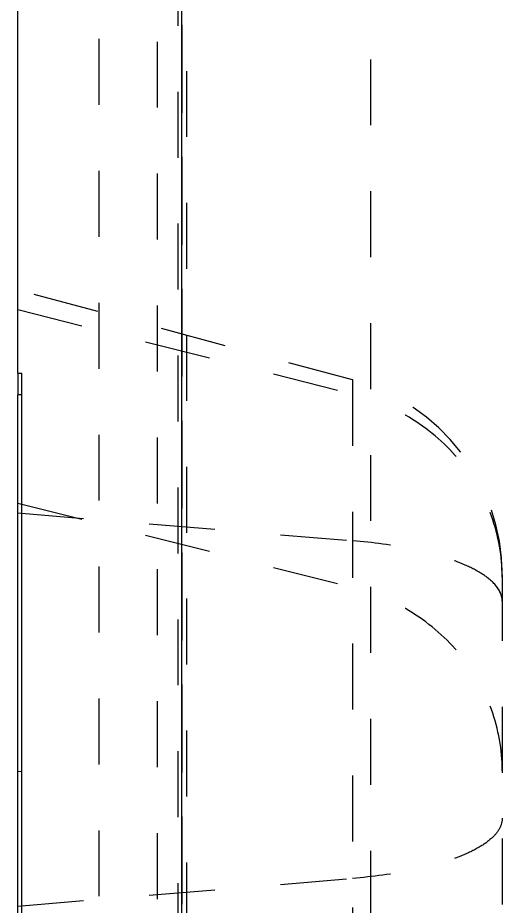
# Model space of a CAD drawing. Header units: millimetres. Extents: x 3400 to 4389, y -3437 to -1630.
# Drawn here: x 4182.7 to 4194.7, y -1960.47 to -1938.46 of the extents above; entities that cross this region are included whole.
import ezdxf

# ---------------------------------------------------------------- set-up
doc = ezdxf.new("R2010")
doc.units = ezdxf.units.MM
doc.header["$LTSCALE"] = 16.335
doc.linetypes.add('HIDDEN', pattern=[0.2, 0.1, -0.1])
doc.layers.get('0').update_dxf_attribs({"linetype": 'CONTINUOUS'})
doc.layers.add('DEFAULT_2', color=8, linetype='HIDDEN')

msp = doc.modelspace()

# ---------------------------------------------------------------- linework, layer by layer
at = {"color": 7, "linetype": 'Continuous'}
for p, q in [((4182.698, -1947.267), (4182.698, -1745.761)), ((4182.698, -1947.267), (4182.798, -1947.267)), ((4182.798, -1963.267), (4182.798, -1947.267)), ((4182.698, -2005.095), (4182.698, -1947.8))]:
    msp.add_line(p, q, dxfattribs=at)
at = {"layer": 'DEFAULT_2', "color": 8, "linetype": 'HIDDEN'}
for p, q in [((4186.154, -1821.443), (4186.154, -2230.079)), ((4186.88, -1822.169), (4186.88, -2229.352)), ((4186.667, -1822.682), (4186.667, -2228.84)), ((4184.709, -1824.642), (4184.698, -2236.576)), ((4186.761, -1856.965), (4186.761, -2042.334)), ((4186.761, -2043.333), (4186.761, -1859.109)), ((4191.445, -2189.417), (4191.445, -1863.401)), ((4186.76, -1998.977), (4186.76, -1869.838)), ((4186.761, -1967.728), (4186.761, -1910.213)), ((4186.76, -1979.134), (4186.76, -1923.081)), ((4186.76, -1932.649), (4186.76, -1963.193)), ((4190.992, -1947.43), (4182.698, -1945.207)), ((4182.698, -1945.69), (4190.992, -1947.778)), ((4182.698, -1947.267), (4182.698, -1947.8)), ((4190.992, -1947.43), (4190.992, -1985.667)), ((4182.798, -1947.8), (4182.698, -1947.8)), ((4182.698, -1950.481), (4190.992, -1952.569)), ((4182.698, -1950.725), (4190.992, -1951.414)), ((4194.698, -1952.26), (4194.698, -1980.835)), ((4182.798, -1957.14), (4182.698, -1957.13)), ((4182.698, -1960.464), (4190.992, -1959.779))]:
    msp.add_line(p, q, dxfattribs=at)
msp.add_arc((4189.698, -1952.259), 5, 0, 75, dxfattribs=at)
for points, knots in [([(4194.698, -1952.316), (4194.698, -1951.805), (4194.515, -1950.768), (4193.726, -1949.392), (4192.514, -1948.332), (4191.514, -1947.909), (4190.992, -1947.778)], [0, 0, 0, 0, 0.244058, 0.491249, 0.74333, 1, 1, 1, 1]), ([(4194.698, -1952.913), (4194.698, -1952.826), (4194.64, -1952.633), (4194.422, -1952.384), (4194.087, -1952.156), (4193.641, -1951.948), (4193.093, -1951.765), (4192.206, -1951.55), (4191.49, -1951.456), (4190.992, -1951.414)], [0, 0, 0, 0, 0.062072, 0.137275, 0.23236, 0.349145, 0.487004, 0.643781, 1, 1, 1, 1]), ([(4194.698, -1957.107), (4194.698, -1956.596), (4194.515, -1955.559), (4193.726, -1954.183), (4192.514, -1953.123), (4191.514, -1952.7), (4190.992, -1952.569)], [0, 0, 0, 0, 0.244058, 0.491249, 0.74333, 1, 1, 1, 1]), ([(4194.698, -1952.913), (4194.698, -1952.87), (4194.672, -1952.678), (4194.543, -1952.515), (4194.433, -1952.414)], [0, 0, 0, 0, 0.221765, 1, 1, 1, 1]), ([(4194.698, -1958.29), (4194.698, -1958.377), (4194.64, -1958.569), (4194.421, -1958.816), (4194.087, -1959.043), (4193.641, -1959.249), (4193.093, -1959.431), (4192.205, -1959.644), (4191.49, -1959.738), (4190.992, -1959.779)], [0, 0, 0, 0, 0.061768, 0.136765, 0.231756, 0.348542, 0.486476, 0.643387, 1, 1, 1, 1])]:
    msp.add_open_spline(points, degree=3, knots=knots, dxfattribs=at)

doc.saveas('drawing.dxf')
